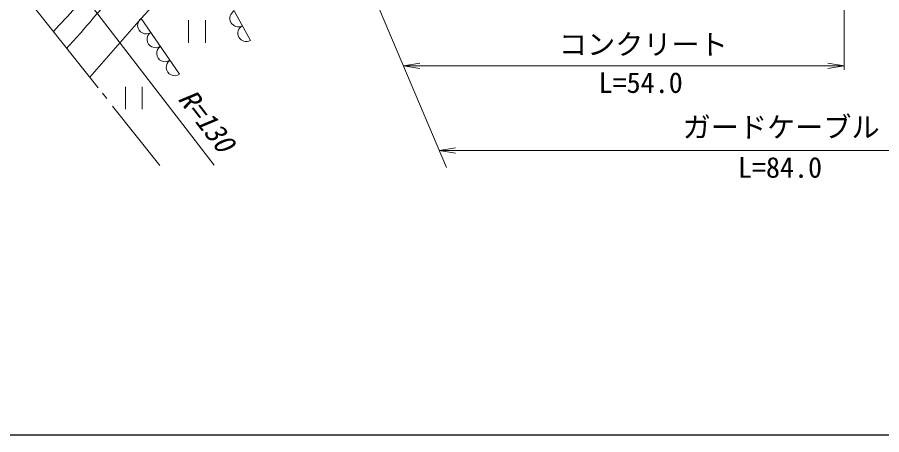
# Model space of a CAD drawing. Units: millimetres, scale not verified. Extents: x 40000 to 680000, y 20000 to 380000.
# Drawn here: x 78452 to 155278, y 205000 to 242070 of the extents above; entities that cross this region are included whole.
import ezdxf
from ezdxf.enums import TextEntityAlignment as Align

# ---------------------------------------------------------------- set-up
doc = ezdxf.new("R2010")
doc.units = ezdxf.units.MM
doc.header["$LTSCALE"] = 1000
for name, color, linetype, lineweight in [('M-BGD', 7, 'Continuous', 13), ('M-BMK-SRVR', 3, 'Continuous', 13), ('M-STR-HTXT', 7, 'Continuous', 13), ('M-STR-STR3', 7, 'Continuous', 13), ('M-TTL', 7, 'Continuous', 13), ('M-TTL-BAND', 7, 'Continuous', 25)]:
    doc.layers.add(name, color=color, linetype=linetype, lineweight=lineweight)
doc.styles.add('ＭＳ ゴシック', font='')
doc.styles.get('ＭＳ ゴシック').set_extended_font_data('MS Gothic')

# ---------------------------------------------------------------- blocks, each defined once
blk = doc.blocks.new('open_arrow')
at = {"color": 0, "linetype": 'Continuous', "lineweight": -2}
blk.add_lwpolyline([(7.5, 1.25), (0, 0), (7.5, -1.25)], dxfattribs=at)

msp = doc.modelspace()

# ---------------------------------------------------------------- linework, layer by layer
at = {"layer": 'M-BGD'}
for p, q in [((94885, 247888), (89468, 241976)), ((94885, 247888), (99165, 240009)), ((89468, 241976), (84890, 236746)), ((89468, 241976), (92865, 237012))]:
    msp.add_line(p, q, dxfattribs=at)
for centre, radius, start, end in [((98095, 241979), 747, 118.51358, 298.51358), ((89893, 241355), 752, 124.38594, 304.38594), ((98808, 240666), 747, 118.51358, 298.51358), ((90742, 240114), 752, 124.38594, 304.38594), ((91591, 238873), 752, 124.38594, 304.38594), ((92440, 237632), 752, 124.38594, 304.38594)]:
    msp.add_arc(centre, radius, start, end, dxfattribs=at)
for points, knots in [([(103883, 257607), (102662, 257008), (101440, 256410), (100284, 255705), (99082, 254972), (97949, 254124), (96796, 253309), (95215, 252193), (93593, 251140), (92008, 250029), (89803, 248483), (87668, 246822), (85710, 244978), (84300, 243649), (82982, 242226), (81664, 240803)], [0, 0, 0, 0, 1, 1, 1, 2, 2, 2, 3, 3, 3, 4, 4, 4, 5, 5, 5, 5]), ([(116252, 256703), (115498, 256750), (114745, 256796), (113989, 256821), (112706, 256864), (111416, 256844), (110143, 256718), (109099, 256616), (108065, 256442), (107012, 256309), (105619, 256134), (104190, 256032), (102912, 255508), (102276, 255248), (101677, 254884), (101091, 254504), (98588, 252881), (96325, 250977), (93964, 249199), (92587, 248162), (91177, 247167), (89772, 246154), (88797, 245451), (87823, 244738), (86959, 243913), (85942, 242943), (85075, 241817), (84145, 240754), (83720, 240267), (83281, 239794), (82843, 239321)], [0, 0, 0, 0, 1, 1, 1, 2, 2, 2, 3, 3, 3, 4, 4, 4, 5, 5, 5, 6, 6, 6, 7, 7, 7, 8, 8, 8, 9, 9, 9, 10, 10, 10, 10])]:
    msp.add_open_spline(points, degree=3, knots=knots, dxfattribs=at)
at = {"layer": 'M-BMK-SRVR'}
for p, q in [((73609, 250933), (85643, 235799)), ((86012, 235335), (86399, 234848)), ((86925, 234187), (91133, 228895))]:
    msp.add_line(p, q, dxfattribs=at)
at = {"layer": 'M-STR-HTXT'}
msp.add_line((76402, 254313), (95949, 228932), dxfattribs=at)
at = {"layer": 'M-STR-STR3'}
for p, q in [((100896, 265905), (116588, 228733)), ((151942, 252609), (151946, 237400)), ((112782, 237750), (151945, 237760)), ((115953, 230239), (180936, 230255))]:
    msp.add_line(p, q, dxfattribs=at)
at = {"layer": 'M-TTL'}
for p, q in [((93671, 239814), (93671, 241814)), ((95171, 241815), (95171, 239815)), ((88062, 233907), (88062, 235907)), ((89562, 235908), (89562, 233908))]:
    msp.add_line(p, q, dxfattribs=at)
at = {"layer": 'M-TTL-BAND'}
msp.add_line((40000, 205000), (579000, 205000), dxfattribs=at)

# ---------------------------------------------------------------- block references
at = {"layer": 'M-STR-STR3', "xscale": 193, "yscale": 193}
for p in [(112782, 237750), (115953, 230239)]:
    msp.add_blockref('open_arrow', p, dxfattribs=at)
at = {"layer": 'M-STR-STR3', "xscale": 193, "yscale": 193, "rotation": 180}
msp.add_blockref('open_arrow', (151945, 237760), dxfattribs=at)

# ---------------------------------------------------------------- texts
at = {"layer": 'M-STR-HTXT', "style": 'ＭＳ ゴシック', "oblique": 15}
msp.add_text('R=130', height=1833, rotation=307.662, dxfattribs=at).set_placement((92209, 234488), align=Align.BOTTOM_LEFT)
at = {"layer": 'M-STR-STR3', "style": 'ＭＳ ゴシック'}
for s, p in [('コンクリート', (126596, 238199)), ('L=54.0', (130114, 234802)), ('ガードケーブル', (137590, 230848)), ('L=84.0', (142497, 227272))]:
    msp.add_text(s, height=1833, rotation=0.014, dxfattribs=at).set_placement(p, align=Align.BOTTOM_LEFT)

doc.saveas('drawing.dxf')
